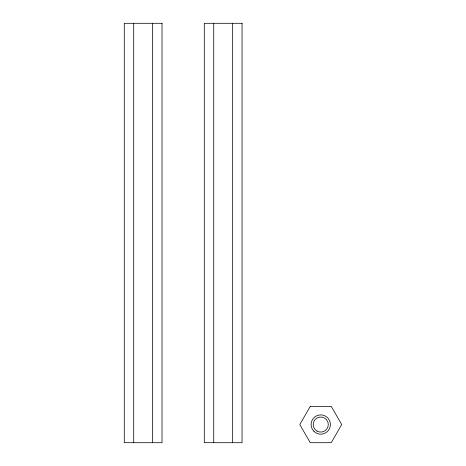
<?xml version="1.0" encoding="UTF-8"?>
<svg xmlns="http://www.w3.org/2000/svg" width="466" height="466" viewBox="0 0 466 466"><rect width="100%" height="100%" fill="white"/><g stroke="black" fill="none" stroke-linecap="round" stroke-linejoin="round"><path stroke-width="0.7" d="M232.604 23.3L232.604 442.7M213.731 23.3L213.731 442.7M152.586 23.3L152.586 442.7M133.713 23.3L133.713 442.7M310.269 406.381L299.784 424.538L310.269 442.7L331.239 442.7L341.724 424.538L331.239 406.381L310.269 406.381M162.022 23.3L124.276 23.3L124.276 442.7L162.022 442.7L162.022 23.3M242.04 23.3L204.294 23.3L204.294 442.7L242.04 442.7L242.04 23.3M313.933 431.359A9.646 9.646 0 0 0 330.074 427.037A9.646 9.646 0 0 0 318.261 415.223A9.646 9.646 0 0 0 313.933 431.359M316.979 431.079A7.549 7.549 0 0 0 328.303 424.538A7.549 7.549 0 0 0 316.979 418.002A7.549 7.549 0 0 0 316.979 431.079"/></g></svg>
